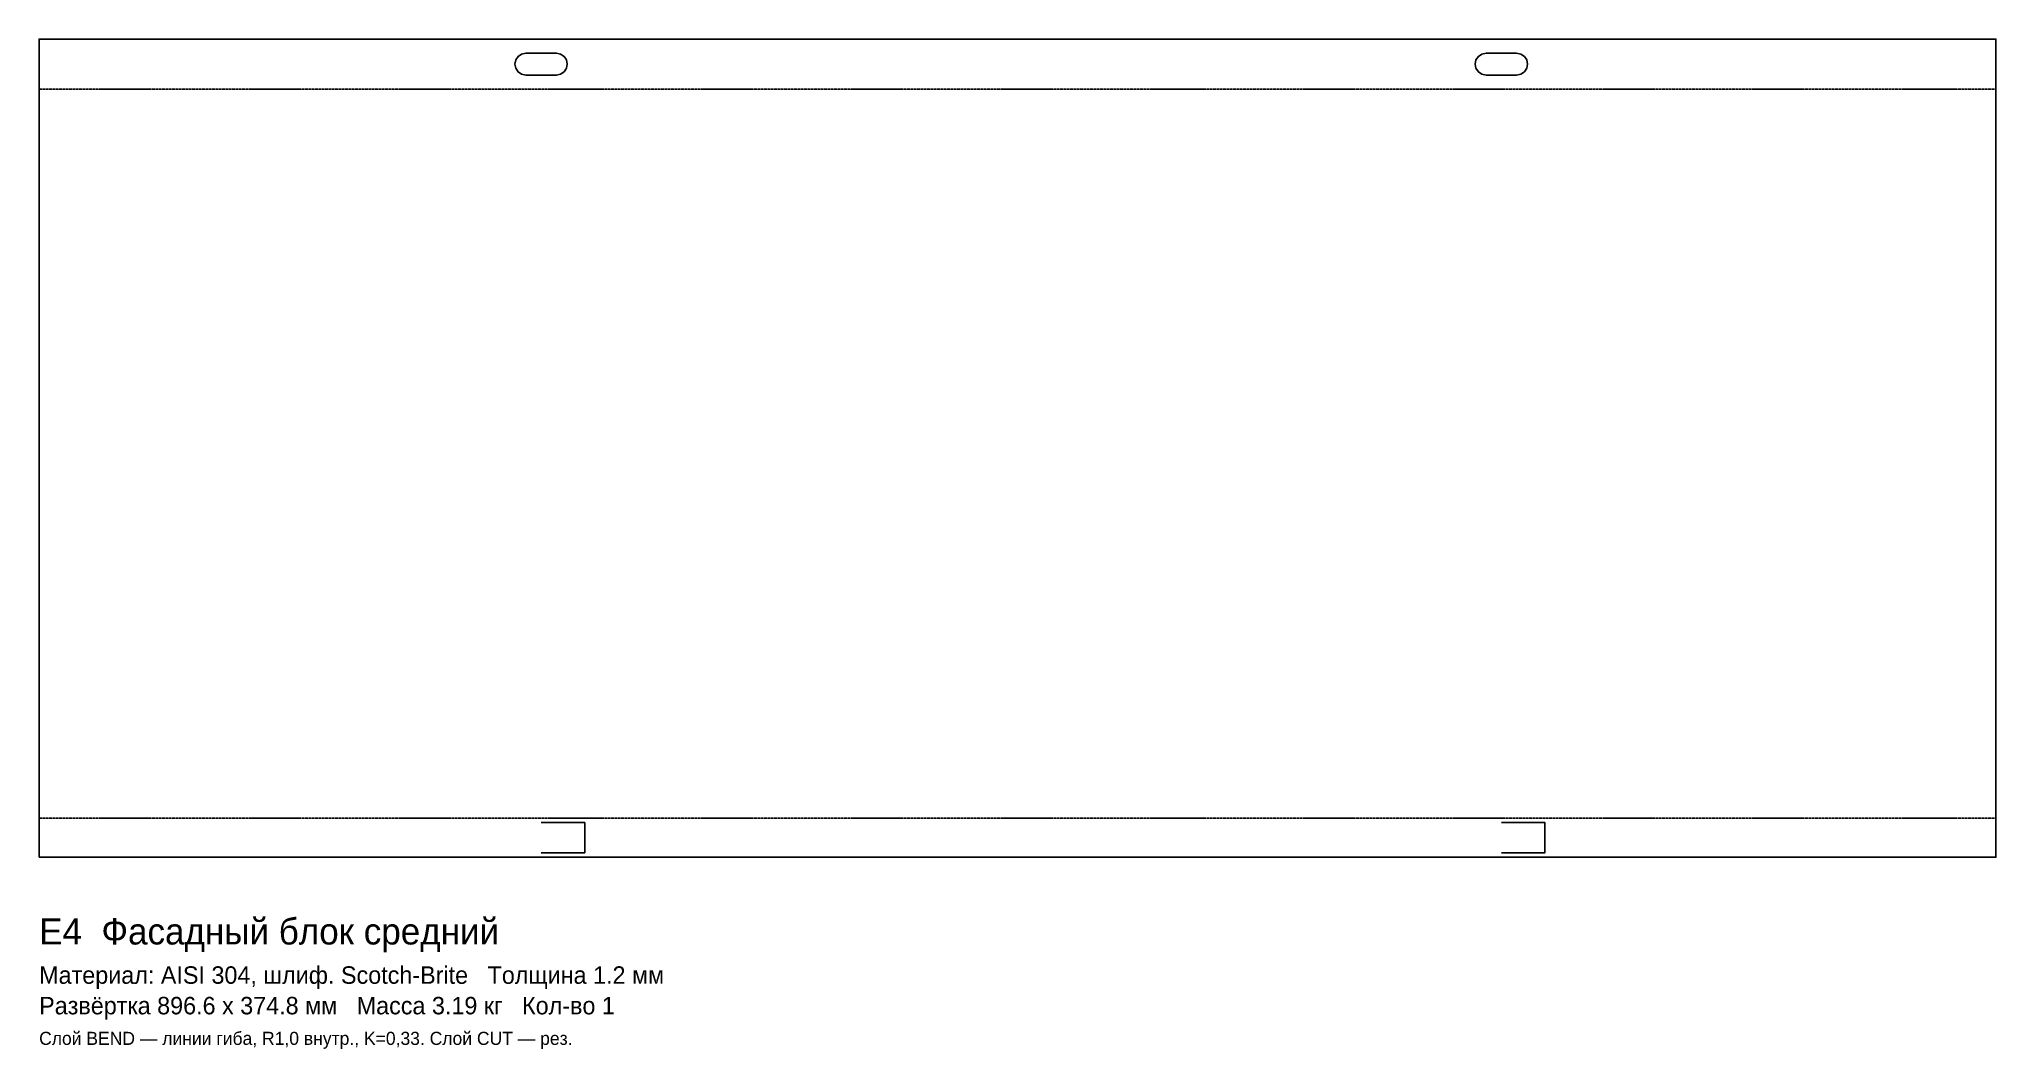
# Model space of a CAD drawing. Header units: millimetres. Extents: x 0 to 897, y -88 to 375.
import ezdxf

# ---------------------------------------------------------------- set-up
doc = ezdxf.new("R2010")
doc.units = ezdxf.units.MM
doc.linetypes.add('DASHED', pattern=[1.524, 1.27, -0.254])
for name, color, linetype in [('BEND', 1, 'DASHED'), ('CUT', 7, 'Continuous'), ('INFO', 3, 'Continuous')]:
    doc.layers.add(name, color=color, linetype=linetype)

msp = doc.modelspace()

# ---------------------------------------------------------------- linework, layer by layer
at = {"layer": 'BEND'}
for p, q in [((0, 351.88), (896.6, 351.88)), ((0, 17.88), (896.6, 17.88))]:
    msp.add_line(p, q, dxfattribs=at)
at = {"layer": 'CUT'}
for points in [[(0, 0), (896.6, 0), (896.6, 374.76), (0, 374.76)], [(237, 358.32), (238.91, 358.7), (240.54, 359.78), (241.62, 361.4), (242, 363.32), (241.62, 365.23), (240.54, 366.85), (238.91, 367.94), (237, 368.32), (223, 368.32), (221.09, 367.94), (219.46, 366.85), (218.38, 365.23), (218, 363.32), (218.38, 361.4), (219.46, 359.78), (221.09, 358.7), (223, 358.32)], [(677, 358.32), (678.91, 358.7), (680.54, 359.78), (681.62, 361.4), (682, 363.32), (681.62, 365.23), (680.54, 366.85), (678.91, 367.94), (677, 368.32), (663, 368.32), (661.09, 367.94), (659.46, 366.85), (658.38, 365.23), (658, 363.32), (658.38, 361.4), (659.46, 359.78), (661.09, 358.7), (663, 358.32)]]:
    msp.add_lwpolyline(points, close=True, dxfattribs=at)
for points in [[(230, 2), (250, 2), (250, 15.88), (230, 15.88)], [(670, 2), (690, 2), (690, 15.88), (670, 15.88)]]:
    msp.add_lwpolyline(points, dxfattribs=at)

# ---------------------------------------------------------------- texts
at = {"layer": 'INFO'}
for s, height, p in [('E4  Фасадный блок средний', 12, (0, -40)), ('Материал: AISI 304, шлиф. Scotch-Brite   Толщина 1.2 мм', 8, (0, -58)), ('Развёртка 896.6 x 374.8 мм   Масса 3.19 кг   Кол-во 1', 8, (0, -72)), ('Слой BEND — линии гиба, R1,0 внутр., K=0,33. Слой CUT — рез.', 6, (0, -86))]:
    msp.add_text(s, height=height, dxfattribs=at).set_placement(p)

doc.saveas('drawing.dxf')
